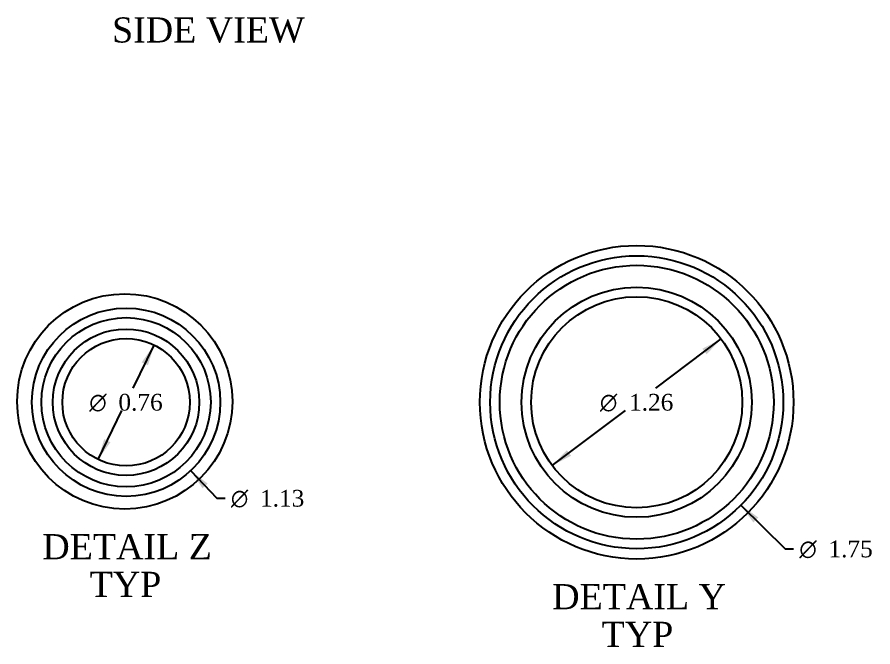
# Model space of a CAD drawing. Header units: inches. Extents: x 1 to 150, y -1 to 99.
# Drawn here: x 88.23 to 118.9, y 23.26 to 45.84 of the extents above; entities that cross this region are included whole.
import ezdxf
from ezdxf.enums import TextEntityAlignment as Align
from ezdxf.lldxf.tags import DXFTag

# ---------------------------------------------------------------- set-up
doc = ezdxf.new("R2010")
doc.units = ezdxf.units.IN
doc.header["$MEASUREMENT"] = 0
doc.layers.add('COM55070-8', color=7, linetype='Continuous')
doc.layers.add('Default', color=7, linetype='Continuous')
doc.styles.add('SEACAD_Solid_Edge_ANSI1_Symbols', font='semeca1.ttf')
doc.styles.add('SEACAD_Times_New_Roman', font='times.ttf')
tags = doc.linetypes.add('CENTER2', pattern=[1.125, 0.75, -0.125, 0.125, -0.125]).pattern_tags.tags
tags[10:11] = [DXFTag(74, 4), DXFTag(75, 0), DXFTag(340, '0'), DXFTag(46, 0.0), DXFTag(50, 0.0), DXFTag(44, 0.0), DXFTag(45, 0.0)]
tags[8:9] = [DXFTag(74, 4), DXFTag(75, 0), DXFTag(340, '0'), DXFTag(46, 0.0), DXFTag(50, 0.0), DXFTag(44, 0.0), DXFTag(45, 0.0)]
tags[6:7] = [DXFTag(74, 4), DXFTag(75, 0), DXFTag(340, '0'), DXFTag(46, 0.0), DXFTag(50, 0.0), DXFTag(44, 0.0), DXFTag(45, 0.0)]
tags[4:5] = [DXFTag(74, 4), DXFTag(75, 0), DXFTag(340, '0'), DXFTag(46, 0.0), DXFTag(50, 0.0), DXFTag(44, 0.0), DXFTag(45, 0.0)]
tags = doc.linetypes.add('HIDDEN2', pattern=[0.1875, 0.125, -0.0625]).pattern_tags.tags
tags[6:7] = [DXFTag(74, 4), DXFTag(75, 0), DXFTag(340, '0'), DXFTag(46, 0.0), DXFTag(50, 0.0), DXFTag(44, 0.0), DXFTag(45, 0.0)]
tags[4:5] = [DXFTag(74, 4), DXFTag(75, 0), DXFTag(340, '0'), DXFTag(46, 0.0), DXFTag(50, 0.0), DXFTag(44, 0.0), DXFTag(45, 0.0)]
doc.dimstyles.new('HAMMOND_(STH_-_120x80)', dxfattribs={"dimtxt": 0.6, "dimasz": 0.75, "dimexe": 0.3, "dimexo": 0.3, "dimgap": 0.15, "dimtad": 0, "dimtih": 1, "dimtoh": 1, "dimzin": 0, "dimdsep": 46, "dimtxsty": 'SEACAD_Times_New_Roman', "dimblk1": '_SE_FILLED', "dimblk2": '_SE_FILLED', "dimsah": 1, "dimcen": 0.3, "dimadec": 0, "dimazin": 0, "dimtfac": 0.8, "dimtofl": 0, "dimtmove": 0, "dimatfit": 3, "dimfxl": 1, "dimtolj": 1, "dimtzin": 0, "dimarcsym": 0})

# ---------------------------------------------------------------- blocks, each defined once
blk = doc.blocks.new('SE9')
at = {"layer": 'COM55070-8', "color": 7, "linetype": 'Continuous'}
for radius in [3.375, 2.283]:
    blk.add_circle((92.136678717, 32.031894359), radius, dxfattribs=at)
at = {"layer": 'COM55070-8', "color": 7, "linetype": 'HIDDEN2'}
for radius in [3.033, 2.625]:
    blk.add_circle((92.136678717, 32.031894359), radius, dxfattribs=at)
blk = doc.blocks.new('SE12')
at = {"layer": 'COM55070-8', "color": 7, "linetype": 'Continuous'}
for radius in [5.25, 3.782999999999999]:
    blk.add_circle((110.4371682184, 32.031894359), radius, dxfattribs=at)
at = {"layer": 'COM55070-8', "color": 7, "linetype": 'HIDDEN2'}
for radius in [4.908, 4.124999999999998]:
    blk.add_circle((110.4371682184, 32.031894359), radius, dxfattribs=at)
blk = doc.blocks.new('DMBLK576')
at = {"layer": 'Default', "linetype": 'Continuous'}
for points in [[(112.7902272492504, 33.94966054436885), (112.9400542688854, 33.74953092204336), (113.4655296260444, 34.29907679211128)], [(107.9342821679994, 30.31425779598383), (107.4088068108404, 29.7647119259159), (108.0841091876344, 30.11412817365833)]]:
    blk.add_hatch(color=7, dxfattribs=at).paths.add_polyline_path(points)
at = {"layer": 'Default', "color": 7, "linetype": 'Continuous'}
for p, q in [((111.1183946542, 32.5418944549), (113.465529626, 34.2990767921)), ((107.4088068108, 29.7647119259), (110.0364469204, 31.7318944035))]:
    blk.add_line(p, q, dxfattribs=at)
for s, style, p in [('O', 'SEACAD_Solid_Edge_ANSI1_Symbols', (109.1188544499, 32.3318943781)), ('1.26', 'SEACAD_Times_New_Roman', (110.1630649762, 32.3318943781))]:
    blk.add_text(s, height=0.6, dxfattribs=dict(at, style=style)).set_placement(p, align=Align.TOP_LEFT)
blk = doc.blocks.new('_SE_FILLED')
at = {"color": 0}
blk.add_line((0, 0), (-1, 0), dxfattribs=at)
blk.add_solid([(0, 0), (-1, -0.1665), (-1, 0.1665), (0, 0)], dxfattribs=at)
blk = doc.blocks.new('DMBLK577')
at = {"layer": 'Default', "linetype": 'Continuous'}
blk.add_hatch(color=7, dxfattribs=at).paths.add_polyline_path([(114.7922021520414, 27.90281400755294), (114.170932652335, 28.34116229718643), (114.616453004068, 27.7250156989797)])
at = {"layer": 'Default', "color": 7, "linetype": 'Continuous'}
for p, q in [((114.1709326523, 28.3411622972), (115.7562304545, 26.7741353651)), ((115.7562308597, 26.7741349646), (116.0562308524, 26.7741349646))]:
    blk.add_line(p, q, dxfattribs=at)
for s, style, p in [('O', 'SEACAD_Solid_Edge_ANSI1_Symbols', (116.2662308524, 27.0741349646)), ('1.75', 'SEACAD_Times_New_Roman', (117.3104413787, 27.0741349646))]:
    blk.add_text(s, height=0.6, dxfattribs=dict(at, style=style)).set_placement(p, align=Align.TOP_LEFT)
blk = doc.blocks.new('DMBLK578')
at = {"layer": 'Default', "linetype": 'Continuous'}
for points in [[(92.69694193825917, 33.46431157995198), (92.92159533405841, 33.35462633344757), (93.13832437567204, 34.08342914409754)], [(91.35176209988767, 30.70916238457962), (91.13503305827403, 29.98035957392965), (91.5764154956869, 30.5994771380752)]]:
    blk.add_hatch(color=7, dxfattribs=at).paths.add_polyline_path(points)
at = {"layer": 'Default', "color": 7, "linetype": 'Continuous'}
for p, q in [((92.3856821784, 32.5418943359), (93.1383243757, 34.0834291441)), ((91.1350330583, 29.9803595739), (91.990206095, 31.7318943775))]:
    blk.add_line(p, q, dxfattribs=at)
for s, style, p in [('O', 'SEACAD_Solid_Edge_ANSI1_Symbols', (90.8183649288, 32.3318943709)), ('0.76', 'SEACAD_Times_New_Roman', (91.8625754551, 32.3318943709))]:
    blk.add_text(s, height=0.6, dxfattribs=dict(at, style=style)).set_placement(p, align=Align.TOP_LEFT)
blk = doc.blocks.new('DMBLK579')
at = {"layer": 'Default', "linetype": 'Continuous'}
blk.add_hatch(color=7, dxfattribs=at).paths.add_polyline_path([(95.05883567305477, 29.11774803446494), (94.45315568081685, 29.5773965537628), (94.87702101856694, 28.9461571461336)])
at = {"layer": 'Default', "color": 7, "linetype": 'Continuous'}
for p, q in [((94.4531556808, 29.5773965538), (95.3839381989, 28.5911559464)), ((95.3839383065, 28.5911558324), (95.6839382992, 28.5911558324))]:
    blk.add_line(p, q, dxfattribs=at)
for s, style, p in [('O', 'SEACAD_Solid_Edge_ANSI1_Symbols', (95.8939382992, 28.8911558324)), ('1.13', 'SEACAD_Times_New_Roman', (96.9381488255, 28.8911558324))]:
    blk.add_text(s, height=0.6, dxfattribs=dict(at, style=style)).set_placement(p, align=Align.TOP_LEFT)

msp = doc.modelspace()

# ---------------------------------------------------------------- linework, layer by layer
at = {"color": 7, "linetype": 'CENTER2'}
for centre, radius in [((110.4371682184, 32.031894359), 5.619006539786732), ((92.0892891761, 32.0623637814), 3.85749376562131)]:
    msp.add_circle(centre, radius, dxfattribs=at)

# ---------------------------------------------------------------- block references
at = {"layer": 'Default'}
for name in ['SE12', 'SE9']:
    msp.add_blockref(name, (0, 0), dxfattribs=at)

# ---------------------------------------------------------------- texts
at = {"layer": 'Default', "color": 7, "linetype": 'Continuous', "style": 'SEACAD_Times_New_Roman'}
for s, p in [('SIDE VIEW', (91.6337341821, 45.8270089147)), ('DETAIL Z', (89.1354977061, 27.3048700158)), ('TYP', (90.8309953364, 25.9548700158)), ('DETAIL Y', (107.4087321999, 25.5128878192)), ('TYP', (109.17887438, 24.1628878192))]:
    msp.add_text(s, height=0.9, dxfattribs=at).set_placement(p, align=Align.TOP_LEFT)

# ---------------------------------------------------------------- dimensions: what is measured, and where the dimension line sits
at = {"layer": 'Default', "color": 7, "linetype": 'Continuous'}
for p1, p2, override, picture, middle in [((106.7034037845, 35.7226264208), (114.1709326523, 28.3411622972), {"dimlfac": 0.1666666667}, 'DMBLK577', (116.0562308524, 26.7741349646)), ((89.8202017531, 34.4863921643), (94.4531556808, 29.5773965538), {"dimlfac": 0.1666666667}, 'DMBLK579', (95.6839382992, 28.5911558324)), ((91.1350330583, 29.9803595739), (93.1383243757, 34.0834291441), {"dimlfac": 0.1666666667, "dimtofl": 1, "dimtmove": 1}, 'DMBLK578', (92.1366787228, 32.0318943709)), ((107.4088068108, 29.7647119259), (113.465529626, 34.2990767921), {"dimlfac": 0.1666666667, "dimtofl": 1, "dimtmove": 1}, 'DMBLK576', (110.4371682439, 32.0318943781))]:
    dim = msp.add_diameter_dim_2p(p1=p1, p2=p2, text='\\A1;<>', dimstyle='HAMMOND_(STH_-_120x80)', override=override, dxfattribs=at)
    dim.commit()
    dim.dimension.update_dxf_attribs({"geometry": picture, "text_midpoint": middle, "dimtype": 163})

doc.saveas('drawing.dxf')
